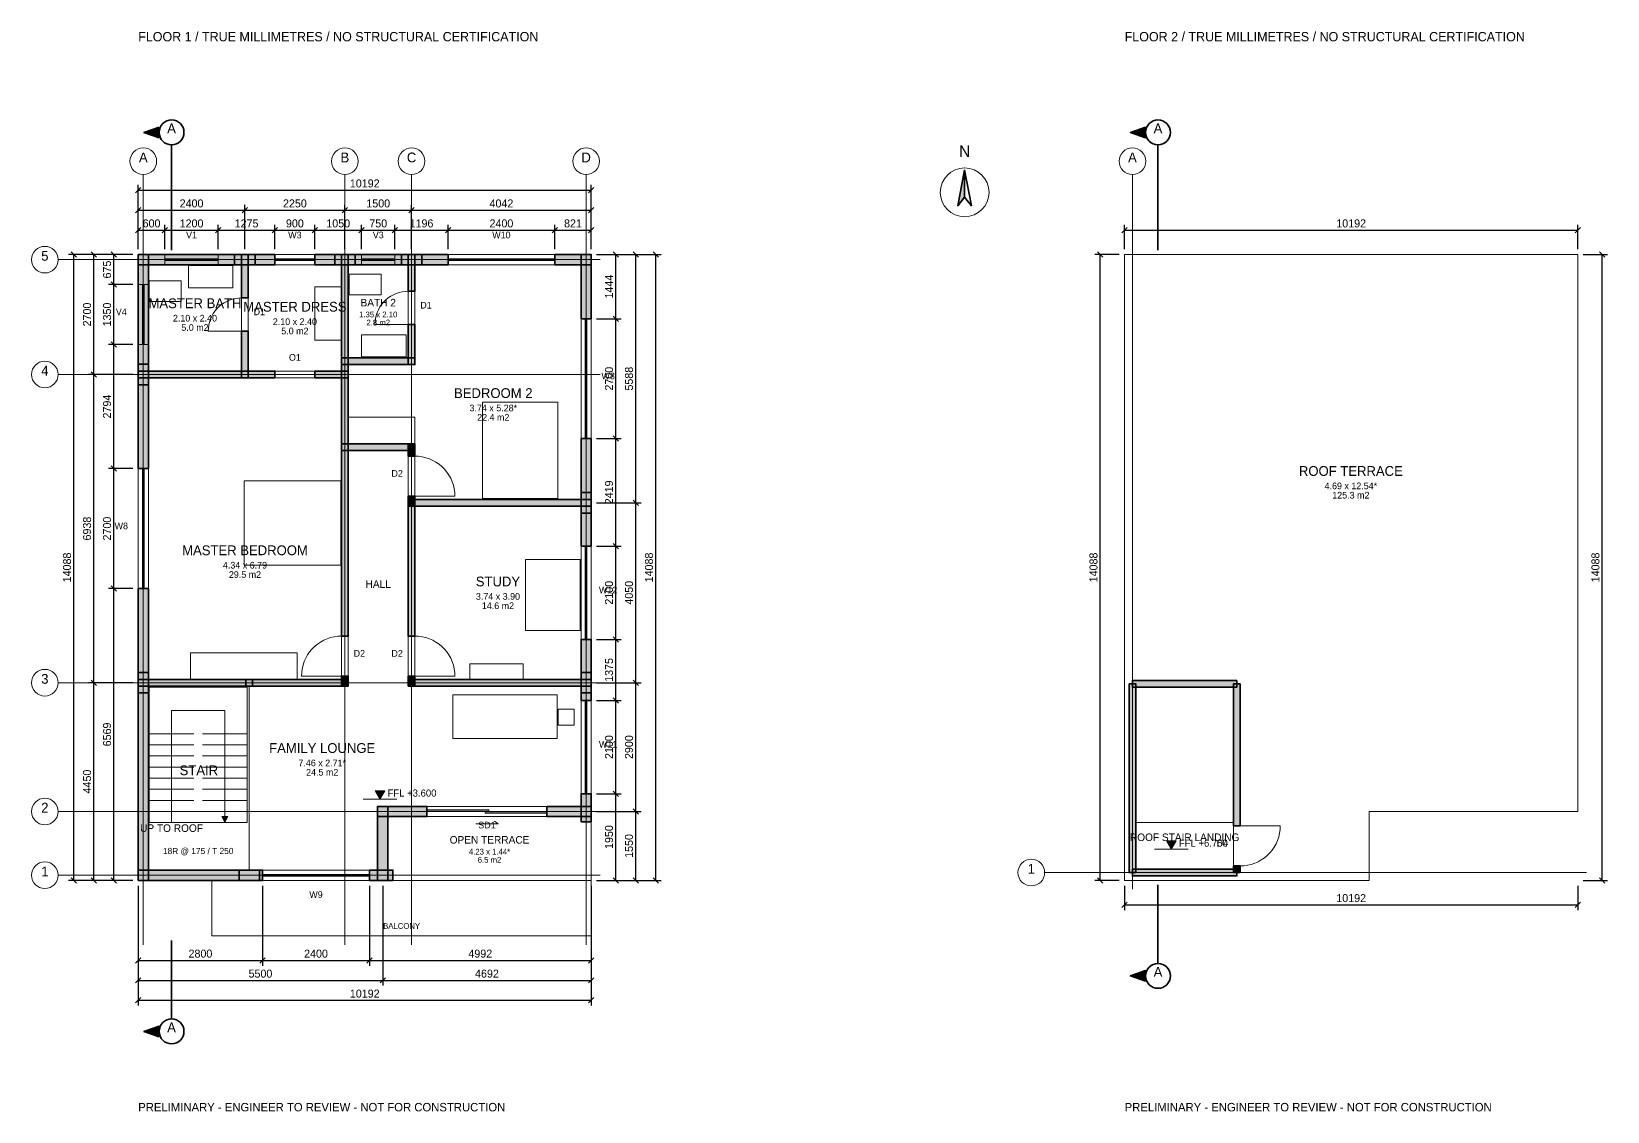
# Model space of a CAD drawing. Header units: millimetres. Extents: x -4150 to 55246, y -5203 to 19109.
# Drawn here: x 19792 to 55246, y -5203 to 19109 of the extents above; entities that cross this region are included whole.
import ezdxf
from ezdxf.enums import TextEntityAlignment as Align

# ---------------------------------------------------------------- set-up
doc = ezdxf.new("R2010")
doc.units = ezdxf.units.MM
for name, color, linetype, lineweight in [('A-ANNO', 7, 'Continuous', 18), ('A-DIMS', 7, 'Continuous', 13), ('A-DOOR', 3, 'Continuous', 18), ('A-EXT', 30, 'Continuous', 18), ('A-FLOR', 8, 'Continuous', 13), ('A-FURN', 8, 'Continuous', 13), ('A-GRID', 8, 'Continuous', 13), ('A-LEVL', 7, 'Continuous', 13), ('A-SECT', 1, 'Continuous', 35), ('A-STAIR', 7, 'Continuous', 18), ('A-TAGS', 1, 'Continuous', 13), ('A-WALL', 7, 'Continuous', 35), ('A-WIND', 4, 'Continuous', 18)]:
    doc.layers.add(name, color=color, linetype=linetype, lineweight=lineweight)
doc.dimstyles.new('FF-ARCH', dxfattribs={"dimtxt": 180, "dimasz": 90, "dimexe": 120, "dimexo": 120, "dimgap": 60, "dimtad": 1, "dimdec": 0, "dimtsz": 60, "dimcen": 2.5, "dimazin": 3, "dimtfac": 1, "dimtmove": 0, "dimatfit": 3})

msp = doc.modelspace()

# ---------------------------------------------------------------- hatches: boundary and pattern name
at = {"layer": 'A-LEVL'}
for points in [[(27521.6, 2016.2), (27741.6, 2016.2), (27631.6, 1826.2)], [(45324, 890), (45544, 890), (45434, 700)]]:
    msp.add_hatch(color=7, dxfattribs=at).paths.add_polyline_path(points)
at = {"layer": 'A-SECT'}
for points in [[(22662, 16958), (22322, 16838), (22662, 16718)], [(44854, 16958), (44514, 16838), (44854, 16718)], [(44854, -2270), (44514, -2150), (44854, -2030)], [(22662, -3520), (22322, -3400), (22662, -3280)]]:
    msp.add_hatch(color=7, dxfattribs=at).paths.add_polyline_path(points)
at = {"layer": 'A-STAIR'}
msp.add_hatch(color=7, dxfattribs=at).paths.add_polyline_path([(24072, 1440), (24212, 1440), (24142, 1300)])
at = {"layer": 'A-WALL'}
for points in [[(40784, 15994), (40630, 15185.5), (40784, 15378)], [(22422, 11388), (22422, 11158), (22192, 11158), (22192, 14088), (22422, 14088), (22422, 11388)], [(24822, 13858), (22192, 13858), (22192, 14088), (24822, 14088), (24822, 13858)], [(24592, 13858), (24362, 13858), (24362, 14088), (25267, 14088), (25267, 13858), (24592, 13858)], [(24517, 14088), (24667, 14088), (24667, 13113), (24517, 13113), (24517, 14088)], [(26167, 13858), (26167, 14088), (27072, 14088), (27072, 13858), (26167, 13858)], [(28572, 13858), (26842, 13858), (26612, 13858), (26612, 14088), (28572, 14088), (28572, 13858)], [(26917, 11688), (26917, 11613), (26767, 11613), (26767, 14088), (26917, 14088), (26917, 11688)], [(28112, 13858), (28112, 14088), (29163, 14088), (29163, 13858), (28342, 13858), (28112, 13858)], [(28267, 14088), (28417, 14088), (28417, 13263), (28267, 13263), (28267, 14088)], [(32384, 14088), (32384, 13858), (31563, 13858), (31563, 14088), (32384, 14088)], [(32154, 14088), (32384, 14088), (32384, 12644), (32154, 12644), (32154, 14088)], [(28417, 11613), (28267, 11613), (28267, 12513), (28417, 12513), (28417, 11688), (28417, 11613)], [(24667, 11313), (24517, 11313), (24517, 12363), (24667, 12363), (24667, 11388), (24667, 11313)], [(26767, 11763), (26917, 11763), (26917, 11388), (26917, 11313), (26767, 11313), (26767, 11688), (26767, 11763)], [(28417, 11763), (28417, 11613), (26842, 11613), (26767, 11613), (26767, 11763), (28342, 11763), (28417, 11763)], [(22422, 9269), (22192, 9269), (22192, 11618), (22422, 11618), (22422, 9269)], [(24667, 11463), (24667, 11313), (22192, 11313), (22192, 11463), (24592, 11463), (24667, 11463)], [(24592, 11313), (24517, 11313), (24517, 11463), (25267, 11463), (25267, 11313), (24592, 11313)], [(26917, 11313), (26167, 11313), (26167, 11463), (26842, 11463), (26917, 11463), (26917, 11313)], [(26767, 11463), (26917, 11463), (26917, 9750), (26917, 9675), (26767, 9675), (26767, 11388), (26767, 11463)], [(32154, 9944), (32384, 9944), (32384, 8270), (32154, 8270), (32154, 9944)], [(26917, 9825), (26917, 5500), (26767, 5500), (26767, 9750), (26767, 9825), (26917, 9825)], [(28417, 9825), (28417, 9675), (26842, 9675), (26767, 9675), (26767, 9825), (28342, 9825), (28417, 9825)], [(28417, 9825), (28417, 9550), (28267, 9550), (28267, 9750), (28267, 9825), (28417, 9825)], [(28417, 8500), (28417, 8425), (28267, 8425), (28267, 8650), (28417, 8650), (28417, 8500)], [(28417, 8575), (28417, 5500), (28267, 5500), (28267, 8500), (28267, 8575), (28417, 8575)], [(28342, 8425), (28267, 8425), (28267, 8575), (32384, 8575), (32384, 8425), (28342, 8425)], [(32384, 8730), (32384, 7525), (32154, 7525), (32154, 8500), (32154, 8730), (32384, 8730)], [(22422, 4450), (22422, 4220), (22192, 4220), (22192, 6569), (22422, 6569), (22422, 4450)], [(32384, 4220), (32154, 4220), (32154, 5425), (32384, 5425), (32384, 4220)], [(22422, 4680), (22422, 0), (22192, 0), (22192, 4680), (22422, 4680)], [(32384, 4680), (32384, 4050), (32154, 4050), (32154, 4450), (32154, 4680), (32384, 4680)], [(24767, 4525), (24767, 4375), (22192, 4375), (22192, 4525), (24692, 4525), (24767, 4525)], [(26917, 4525), (26917, 4375), (24692, 4375), (24617, 4375), (24617, 4525), (26842, 4525), (26917, 4525)], [(26917, 4450), (26917, 4375), (26767, 4375), (26767, 4600), (26917, 4600), (26917, 4450)], [(28417, 4450), (28417, 4375), (28267, 4375), (28267, 4600), (28417, 4600), (28417, 4450)], [(28342, 4375), (28267, 4375), (28267, 4525), (32384, 4525), (32384, 4375), (28342, 4375)], [(44484, 4425), (44634, 4425), (44634, 175), (44484, 175), (44484, 4425)], [(46909, 4500), (46909, 4350), (44559, 4350), (44559, 4500), (46909, 4500)], [(46984, 4425), (46984, 1225), (46834, 1225), (46834, 4425), (46984, 4425)], [(32384, 1320), (32154, 1320), (32154, 1950), (32384, 1950), (32384, 1320)], [(27577, 1665), (27807, 1665), (27807, 0), (27577, 0), (27577, 1550), (27577, 1665)], [(27577, 1435), (27577, 1665), (28688, 1665), (28688, 1435), (27692, 1435), (27577, 1435)], [(32384, 1665), (32384, 1435), (31388, 1435), (31388, 1665), (32384, 1665)], [(24922, 230), (24922, 0), (22192, 0), (22192, 230), (24692, 230), (24922, 230)], [(24462, 0), (24462, 230), (24992, 230), (24992, 0), (24462, 0)], [(27922, 0), (27392, 0), (27392, 230), (27692, 230), (27922, 230), (27922, 0)], [(46909, 250), (46909, 100), (44559, 100), (44559, 250), (46909, 250)], [(46984, 175), (46834, 175), (46834, 325), (46984, 325), (46984, 175)]]:
    msp.add_hatch(color=7, dxfattribs=at).paths.add_polyline_path(points)

# ---------------------------------------------------------------- linework, layer by layer
at = {"layer": 'A-ANNO'}
msp.add_circle((40784, 15488), 550, dxfattribs=at)
at = {"layer": 'A-DOOR'}
for p, q in [((28267, 12513), (27517, 12513)), ((24517, 12363), (23767, 12363)), ((25267, 11463), (26167, 11463)), ((25267, 11313), (26167, 11313)), ((28417, 8650), (29317, 8650)), ((26767, 4600), (25867, 4600)), ((28417, 4600), (29317, 4600)), ((29788, 1275), (30288, 1275)), ((30288, 1275), (30208, 1335)), ((46984, 1225), (47884, 1225))]:
    msp.add_line(p, q, dxfattribs=at)
for points in [[(28267, 13263), (28197.8, 13259.8), (28129.2, 13250.2), (28061.8, 13234.4), (27996.1, 13212.4), (27932.7, 13184.4), (27872.2, 13150.7), (27815, 13111.5), (27761.7, 13067.3), (27712.7, 13018.3), (27668.5, 12965), (27629.3, 12907.8), (27595.6, 12847.3), (27567.6, 12783.9), (27545.6, 12718.2), (27529.8, 12650.8), (27520.2, 12582.2), (27517, 12513)], [(24517, 13113), (24447.8, 13109.8), (24379.2, 13100.2), (24311.8, 13084.4), (24246.1, 13062.4), (24182.7, 13034.4), (24122.2, 13000.7), (24065, 12961.5), (24011.7, 12917.3), (23962.7, 12868.3), (23918.5, 12815), (23879.3, 12757.8), (23845.6, 12697.3), (23817.6, 12633.9), (23795.6, 12568.2), (23779.8, 12500.8), (23770.2, 12432.2), (23767, 12363)], [(28417, 9550), (28500, 9546.2), (28582.4, 9534.7), (28663.3, 9515.6), (28742.1, 9489.2), (28818.2, 9455.6), (28890.8, 9415.2), (28959.4, 9368.2), (29023.3, 9315.1), (29082.1, 9256.3), (29135.2, 9192.4), (29182.2, 9123.8), (29222.6, 9051.2), (29256.2, 8975.1), (29282.6, 8896.3), (29301.7, 8815.4), (29313.2, 8733), (29317, 8650)], [(26767, 5500), (26684, 5496.2), (26601.6, 5484.7), (26520.7, 5465.6), (26441.9, 5439.2), (26365.8, 5405.6), (26293.2, 5365.2), (26224.6, 5318.2), (26160.7, 5265.1), (26101.9, 5206.3), (26048.8, 5142.4), (26001.8, 5073.8), (25961.4, 5001.2), (25927.8, 4925.1), (25901.4, 4846.3), (25882.3, 4765.4), (25870.8, 4683), (25867, 4600)], [(28417, 5500), (28500, 5496.2), (28582.4, 5484.7), (28663.3, 5465.6), (28742.1, 5439.2), (28818.2, 5405.6), (28890.8, 5365.2), (28959.4, 5318.2), (29023.3, 5265.1), (29082.1, 5206.3), (29135.2, 5142.4), (29182.2, 5073.8), (29222.6, 5001.2), (29256.2, 4925.1), (29282.6, 4846.3), (29301.7, 4765.4), (29313.2, 4683), (29317, 4600)], [(46984, 325), (47067, 328.8), (47149.4, 340.3), (47230.3, 359.4), (47309.1, 385.8), (47385.2, 419.4), (47457.8, 459.8), (47526.4, 506.8), (47590.3, 559.9), (47649.1, 618.7), (47702.2, 682.6), (47749.2, 751.2), (47789.6, 823.8), (47823.2, 899.9), (47849.6, 978.7), (47868.7, 1059.6), (47880.2, 1142), (47884, 1225)]]:
    msp.add_lwpolyline(points, dxfattribs=at)
for points in [[(28688, 1556), (30078, 1556), (30078, 1588), (28688, 1588)], [(29998, 1512), (31388, 1512), (31388, 1544), (29998, 1544)]]:
    msp.add_lwpolyline(points, close=True, dxfattribs=at)
at = {"layer": 'A-EXT'}
msp.add_lwpolyline([(23852, -1250), (32384, -1250), (32384, 0), (23852, 0)], close=True, dxfattribs=at)
at = {"layer": 'A-FLOR'}
for points in [[(22192, 0), (22192, 14088), (32384, 14088), (32384, 0), (22192, 0)], [(22422, 11463), (22422, 11618), (22422, 13858), (24362, 13858), (24517, 13858), (24517, 11463)], [(26767, 11613), (26767, 11463), (24667, 11463), (24667, 13858), (24822, 13858), (26612, 13858), (26767, 13858), (26767, 11763), (26767, 11688)], [(26917, 11613), (28267, 11613), (28417, 11613), (28417, 11688), (28417, 11763), (28417, 13858), (28572, 13858), (32154, 13858), (32154, 8730), (32154, 8575), (28417, 8575), (28417, 9675), (28417, 9825), (28342, 9825), (28267, 9825), (26917, 9825), (26917, 11313), (26917, 11388), (26917, 11463)], [(27072, 13858), (28112, 13858), (28267, 13858), (28267, 11763), (26917, 11763), (26917, 13858)], [(44384, 14088), (54576, 14088), (54576, 1550), (49884, 1550), (49884, 0), (44384, 0)], [(44384, 14088), (54576, 14088), (54576, 1550), (49884, 1550), (49884, 0), (44384, 0), (44384, 14088)], [(26767, 9675), (26767, 4525), (24767, 4525), (24692, 4525), (24617, 4525), (22422, 4525), (22422, 4680), (22422, 11158), (22422, 11313), (24517, 11313), (24592, 11313), (24667, 11313), (26767, 11313), (26767, 9825), (26767, 9750)], [(26917, 4450), (26917, 4525), (26917, 9675), (28267, 9675), (28267, 8575), (28267, 8500), (28267, 8425), (28267, 4525), (28267, 4450)], [(28417, 4525), (28417, 8425), (32154, 8425), (32154, 8270), (32154, 4680), (32154, 4525)], [(24692, 230), (24462, 230), (22422, 230), (22422, 4220), (22422, 4375), (24617, 4375), (24692, 4375)], [(24642, 4350), (22442, 4350), (22442, 1300), (24642, 1300), (24642, 4350)], [(24692, 4375), (24767, 4375), (26767, 4375), (26917, 4375), (26917, 4450), (28267, 4450), (28267, 4375), (28342, 4375), (28417, 4375), (32154, 4375), (32154, 4220), (32154, 1665), (27807, 1665), (27577, 1665), (27577, 1550), (27577, 1435), (27577, 230), (24922, 230), (24692, 230)], [(46834, 4350), (44634, 4350), (44634, 1300), (46834, 1300), (46834, 4350)], [(32384, 0), (27922, 0), (27922, 230), (27807, 230), (27807, 1435), (32154, 1435), (32154, 1320), (32384, 1320)], [(46834, 250), (46834, 1300), (44634, 1300), (44634, 250)]]:
    msp.add_lwpolyline(points, close=True, dxfattribs=at)
msp.add_lwpolyline([(44384, 0), (44384, 14088), (54576, 14088), (54576, 1550), (49884, 1550), (49884, 0), (44384, 0)], dxfattribs=at)
at = {"layer": 'A-FURN'}
for points in [[(24322, 13338), (24322, 13838), (23322, 13838), (23322, 13338)], [(23162, 13033), (23162, 13493), (22442, 13493), (22442, 13033)], [(27657, 13183), (27657, 13643), (26937, 13643), (26937, 13183)], [(26767, 12158), (26767, 13358), (26167, 13358), (26167, 12158)], [(28217, 11783), (28217, 12283), (27217, 12283), (27217, 11783)], [(31634, 8595), (31634, 10765), (29934, 10765), (29934, 8595)], [(28417, 9825), (28417, 10425), (26917, 10425), (26917, 9825)], [(26747, 7093), (26747, 8993), (24577, 8993), (24577, 7093)], [(32134, 5625), (32134, 7225), (30904, 7225), (30904, 5625)], [(25767, 4525), (25767, 5125), (23367, 5125), (23367, 4525)], [(30854, 4525), (30854, 4875), (29654, 4875), (29654, 4525)], [(31617, 3195), (31617, 4175), (29267, 4175), (29267, 3195)], [(31997, 3495), (31997, 3855), (31637, 3855), (31637, 3495)]]:
    msp.add_lwpolyline(points, close=True, dxfattribs=at)
at = {"layer": 'A-GRID'}
for p, q in [((22307, -1450), (22307, 15888)), ((26842, -1450), (26842, 15888)), ((28342, -1450), (28342, 15888)), ((32269, -1450), (32269, 15888)), ((44559, -200), (44559, 15888)), ((20392, 13973), (32584, 13973)), ((20392, 11388), (32584, 11388)), ((20392, 4450), (32584, 4450)), ((20392, 1550), (32584, 1550)), ((20392, 115), (32584, 115)), ((42584, 175), (54776, 175))]:
    msp.add_line(p, q, dxfattribs=at)
for centre in [(22307, 16188), (26842, 16188), (28342, 16188), (32269, 16188), (44559, 16188), (20092, 13973), (20092, 11388), (20092, 4450), (20092, 1550), (20092, 115), (42284, 175)]:
    msp.add_circle(centre, 300, dxfattribs=at)
at = {"layer": 'A-LEVL'}
for p, q in [((27251.6, 1826.2), (28011.6, 1826.2)), ((45054, 700), (45814, 700))]:
    msp.add_line(p, q, dxfattribs=at)
for points in [[(27521.6, 2016.2), (27741.6, 2016.2), (27631.6, 1826.2)], [(45324, 890), (45544, 890), (45434, 700)]]:
    msp.add_lwpolyline(points, close=True, dxfattribs=at)
at = {"layer": 'A-SECT'}
for p, q in [((22942, 16258), (22942, 16558)), ((45134, 16258), (45134, 16558)), ((22942, 14188), (22942, 16258)), ((45134, 14188), (45134, 16258)), ((45134, -100), (45134, -1570)), ((22942, -1350), (22942, -2820)), ((45134, -1570), (45134, -1870)), ((22942, -2820), (22942, -3120))]:
    msp.add_line(p, q, dxfattribs=at)
for points in [[(22662, 16958), (22322, 16838), (22662, 16718)], [(44854, 16958), (44514, 16838), (44854, 16718)], [(44854, -2270), (44514, -2150), (44854, -2030)], [(22662, -3520), (22322, -3400), (22662, -3280)]]:
    msp.add_lwpolyline(points, close=True, dxfattribs=at)
for centre in [(22942, 16838), (45134, 16838), (45134, -2150), (22942, -3400)]:
    msp.add_circle(centre, 280, dxfattribs=at)
at = {"layer": 'A-STAIR'}
for p, q in [((22442, 3300), (23442, 3300)), ((23642, 3300), (24642, 3300)), ((22442, 3050), (23442, 3050)), ((23642, 3050), (24642, 3050)), ((22442, 2800), (23442, 2800)), ((22442, 2550), (23442, 2550)), ((23642, 2800), (24642, 2800)), ((23642, 2550), (24642, 2550)), ((22442, 2300), (23442, 2300)), ((23642, 2300), (24642, 2300)), ((22442, 2050), (23442, 2050)), ((22442, 1800), (23442, 1800)), ((23642, 2050), (24642, 2050)), ((23642, 1800), (24642, 1800)), ((22442, 1550), (23442, 1550)), ((23642, 1550), (24642, 1550)), ((22442, 1300), (23442, 1300)), ((23642, 1300), (24642, 1300))]:
    msp.add_line(p, q, dxfattribs=at)
msp.add_lwpolyline([(22942, 1300), (22942, 3825), (24142, 3825), (24142, 1300)], dxfattribs=at)
msp.add_lwpolyline([(24072, 1440), (24212, 1440), (24142, 1300)], close=True, dxfattribs=at)
at = {"layer": 'A-WALL'}
for points in [[(40784, 15994), (40630, 15185.5), (40784, 15378)], [(40784, 15994), (40938, 15185.5), (40784, 15378)], [(22422, 11388), (22422, 11158), (22192, 11158), (22192, 14088), (22422, 14088), (22422, 11388)], [(24822, 13858), (22192, 13858), (22192, 14088), (24822, 14088), (24822, 13858)], [(24592, 13858), (24362, 13858), (24362, 14088), (25267, 14088), (25267, 13858), (24592, 13858)], [(24517, 14088), (24667, 14088), (24667, 13113), (24517, 13113), (24517, 14088)], [(26167, 13858), (26167, 14088), (27072, 14088), (27072, 13858), (26167, 13858)], [(28572, 13858), (26842, 13858), (26612, 13858), (26612, 14088), (28572, 14088), (28572, 13858)], [(26917, 11688), (26917, 11613), (26767, 11613), (26767, 14088), (26917, 14088), (26917, 11688)], [(28112, 13858), (28112, 14088), (29163, 14088), (29163, 13858), (28342, 13858), (28112, 13858)], [(28267, 14088), (28417, 14088), (28417, 13263), (28267, 13263), (28267, 14088)], [(32384, 14088), (32384, 13858), (31563, 13858), (31563, 14088), (32384, 14088)], [(32154, 14088), (32384, 14088), (32384, 12644), (32154, 12644), (32154, 14088)], [(28417, 11613), (28267, 11613), (28267, 12513), (28417, 12513), (28417, 11688), (28417, 11613)], [(24667, 11313), (24517, 11313), (24517, 12363), (24667, 12363), (24667, 11388), (24667, 11313)], [(26767, 11763), (26917, 11763), (26917, 11388), (26917, 11313), (26767, 11313), (26767, 11688), (26767, 11763)], [(28417, 11763), (28417, 11613), (26842, 11613), (26767, 11613), (26767, 11763), (28342, 11763), (28417, 11763)], [(22422, 9269), (22192, 9269), (22192, 11618), (22422, 11618), (22422, 9269)], [(24667, 11463), (24667, 11313), (22192, 11313), (22192, 11463), (24592, 11463), (24667, 11463)], [(24592, 11313), (24517, 11313), (24517, 11463), (25267, 11463), (25267, 11313), (24592, 11313)], [(26917, 11313), (26167, 11313), (26167, 11463), (26842, 11463), (26917, 11463), (26917, 11313)], [(26767, 11463), (26917, 11463), (26917, 9750), (26917, 9675), (26767, 9675), (26767, 11388), (26767, 11463)], [(32154, 9944), (32384, 9944), (32384, 8270), (32154, 8270), (32154, 9944)], [(26917, 9825), (26917, 5500), (26767, 5500), (26767, 9750), (26767, 9825), (26917, 9825)], [(28417, 9825), (28417, 9675), (26842, 9675), (26767, 9675), (26767, 9825), (28342, 9825), (28417, 9825)], [(28417, 9825), (28417, 9550), (28267, 9550), (28267, 9750), (28267, 9825), (28417, 9825)], [(28417, 8500), (28417, 8425), (28267, 8425), (28267, 8650), (28417, 8650), (28417, 8500)], [(28417, 8575), (28417, 5500), (28267, 5500), (28267, 8500), (28267, 8575), (28417, 8575)], [(28342, 8425), (28267, 8425), (28267, 8575), (32384, 8575), (32384, 8425), (28342, 8425)], [(32384, 8730), (32384, 7525), (32154, 7525), (32154, 8500), (32154, 8730), (32384, 8730)], [(22422, 4450), (22422, 4220), (22192, 4220), (22192, 6569), (22422, 6569), (22422, 4450)], [(32384, 4220), (32154, 4220), (32154, 5425), (32384, 5425), (32384, 4220)], [(22422, 4680), (22422, 0), (22192, 0), (22192, 4680), (22422, 4680)], [(32384, 4680), (32384, 4050), (32154, 4050), (32154, 4450), (32154, 4680), (32384, 4680)], [(24767, 4525), (24767, 4375), (22192, 4375), (22192, 4525), (24692, 4525), (24767, 4525)], [(26917, 4525), (26917, 4375), (24692, 4375), (24617, 4375), (24617, 4525), (26842, 4525), (26917, 4525)], [(26917, 4450), (26917, 4375), (26767, 4375), (26767, 4600), (26917, 4600), (26917, 4450)], [(28417, 4450), (28417, 4375), (28267, 4375), (28267, 4600), (28417, 4600), (28417, 4450)], [(28342, 4375), (28267, 4375), (28267, 4525), (32384, 4525), (32384, 4375), (28342, 4375)], [(44484, 4425), (44634, 4425), (44634, 175), (44484, 175), (44484, 4425)], [(46909, 4500), (46909, 4350), (44559, 4350), (44559, 4500), (46909, 4500)], [(46984, 4425), (46984, 1225), (46834, 1225), (46834, 4425), (46984, 4425)], [(32384, 1320), (32154, 1320), (32154, 1950), (32384, 1950), (32384, 1320)], [(27577, 1665), (27807, 1665), (27807, 0), (27577, 0), (27577, 1550), (27577, 1665)], [(27577, 1435), (27577, 1665), (28688, 1665), (28688, 1435), (27692, 1435), (27577, 1435)], [(32384, 1665), (32384, 1435), (31388, 1435), (31388, 1665), (32384, 1665)], [(24922, 230), (24922, 0), (22192, 0), (22192, 230), (24692, 230), (24922, 230)], [(24462, 0), (24462, 230), (24992, 230), (24992, 0), (24462, 0)], [(27922, 0), (27392, 0), (27392, 230), (27692, 230), (27922, 230), (27922, 0)], [(46909, 250), (46909, 100), (44559, 100), (44559, 250), (46909, 250)], [(46984, 175), (46834, 175), (46834, 325), (46984, 325), (46984, 175)]]:
    msp.add_lwpolyline(points, close=True, dxfattribs=at)
at = {"layer": 'A-WIND'}
for p, q in [((22792, 14088), (23992, 14088)), ((22792, 14088), (22792, 13858)), ((22792, 13991), (23992, 13991)), ((22792, 13955), (23992, 13955)), ((22792, 13858), (23992, 13858)), ((23992, 14088), (23992, 13858)), ((25267, 14088), (26167, 14088)), ((25267, 14088), (25267, 13858)), ((25267, 13991), (26167, 13991)), ((25267, 13955), (26167, 13955)), ((25267, 13858), (26167, 13858)), ((26167, 14088), (26167, 13858)), ((27217, 14088), (27967, 14088)), ((27217, 14088), (27217, 13858)), ((27217, 13991), (27967, 13991)), ((27217, 13955), (27967, 13955)), ((27217, 13858), (27967, 13858)), ((27967, 14088), (27967, 13858)), ((29163, 14088), (31563, 14088)), ((29163, 14088), (29163, 13858)), ((29163, 13991), (31563, 13991)), ((29163, 13955), (31563, 13955)), ((29163, 13858), (31563, 13858)), ((31563, 14088), (31563, 13858)), ((22192, 12063), (22192, 13413)), ((22192, 13413), (22422, 13413)), ((22289, 12063), (22289, 13413)), ((22325, 12063), (22325, 13413)), ((22422, 12063), (22422, 13413)), ((32154, 9944), (32154, 12644)), ((32384, 12644), (32154, 12644)), ((32251, 9944), (32251, 12644)), ((32287, 9944), (32287, 12644)), ((32384, 9944), (32384, 12644)), ((22192, 12063), (22422, 12063)), ((32384, 9944), (32154, 9944)), ((22192, 6569), (22192, 9269)), ((22192, 9269), (22422, 9269)), ((22289, 6569), (22289, 9269)), ((22325, 6569), (22325, 9269)), ((22422, 6569), (22422, 9269)), ((32154, 5425), (32154, 7525)), ((32384, 7525), (32154, 7525)), ((32251, 5425), (32251, 7525)), ((32287, 5425), (32287, 7525)), ((32384, 5425), (32384, 7525)), ((22192, 6569), (22422, 6569)), ((32384, 5425), (32154, 5425)), ((32154, 1950), (32154, 4050)), ((32384, 4050), (32154, 4050)), ((32251, 1950), (32251, 4050)), ((32287, 1950), (32287, 4050)), ((32384, 1950), (32384, 4050)), ((32384, 1950), (32154, 1950)), ((24992, 230), (27392, 230)), ((24992, 0), (24992, 230)), ((24992, 133), (27392, 133)), ((24992, 97), (27392, 97)), ((24992, 0), (27392, 0)), ((27392, 0), (27392, 230))]:
    msp.add_line(p, q, dxfattribs=at)

# ---------------------------------------------------------------- texts
at = {"layer": 'A-ANNO'}
for s, height, p in [('FLOOR 1 / TRUE MILLIMETRES / NO STRUCTURAL CERTIFICATION', 210, (22192, 18888)), ('FLOOR 2 / TRUE MILLIMETRES / NO STRUCTURAL CERTIFICATION', 210, (44384, 18888)), ('PRELIMINARY - ENGINEER TO REVIEW - NOT FOR CONSTRUCTION', 190, (22192, -5200)), ('PRELIMINARY - ENGINEER TO REVIEW - NOT FOR CONSTRUCTION', 190, (44384, -5200))]:
    msp.add_text(s, height=height, dxfattribs=at).set_placement(p)
for s, height, p in [('N', 260, (40784, 16208)), ('MASTER BATH', 220, (23469.5, 12815)), ('MASTER DRESS', 220, (25717, 12737.5)), ('1.35 x 2.10', 130, (27592, 12635)), ('BATH 2', 170, (27592, 12870)), ('2.10 x 2.40', 150, (23469.5, 12535.5)), ('5.0 m2', 150, (23469.5, 12325.5)), ('2.10 x 2.40', 150, (25717, 12458)), ('5.0 m2', 150, (25717, 12248)), ('2.8 m2', 130, (27592, 12453)), ('BEDROOM 2', 220, (30180.4, 10793.1)), ('3.74 x 5.28*', 150, (30180.4, 10513.6)), ('22.4 m2', 150, (30180.4, 10303.6)), ('ROOF TERRACE', 220, (49473.1, 9040.2)), ('4.69 x 12.54*', 150, (49473.1, 8760.7)), ('125.3 m2', 150, (49473.1, 8550.7)), ('MASTER BEDROOM', 220, (24594.5, 7254.5)), ('4.34 x 6.79', 150, (24594.5, 6975)), ('29.5 m2', 150, (24594.5, 6765)), ('HALL', 170, (27592, 6534.5)), ('STUDY', 220, (30285.5, 6552)), ('3.74 x 3.90', 150, (30285.5, 6272.5)), ('14.6 m2', 150, (30285.5, 6062.5)), ('FAMILY LOUNGE', 220, (26331.6, 2803.2)), ('STAIR', 220, (23557, 2302)), ('7.46 x 2.71*', 150, (26331.6, 2523.7)), ('24.5 m2', 150, (26331.6, 2313.7)), ('OPEN TERRACE', 170, (30095.5, 777)), ('4.23 x 1.44*', 130, (30095.5, 542)), ('ROOF STAIR LANDING', 170, (45734, 834.5)), ('6.5 m2', 130, (30095.5, 360))]:
    msp.add_text(s, height=height, dxfattribs=at).set_placement(p, align=Align.BOTTOM_CENTER)
at = {"layer": 'A-EXT'}
msp.add_text('BALCONY', height=130, dxfattribs=at).set_placement((28118, -1130), align=Align.BOTTOM_CENTER)
at = {"layer": 'A-GRID'}
for s, p in [('A', (22307, 16098)), ('B', (26842, 16098)), ('C', (28342, 16098)), ('D', (32269, 16098)), ('A', (44559, 16098)), ('5', (20092, 13883)), ('4', (20092, 11298)), ('3', (20092, 4360)), ('2', (20092, 1460)), ('1', (42284, 85)), ('1', (20092, 25))]:
    msp.add_text(s, height=220, dxfattribs=at).set_placement(p, align=Align.BOTTOM_CENTER)
at = {"layer": 'A-LEVL'}
for s, p in [('FFL +3.600', (27801.6, 1886.2)), ('FFL +6.750', (45604, 760))]:
    msp.add_text(s, height=160, dxfattribs=at).set_placement(p)
at = {"layer": 'A-SECT'}
for p in [(22942, 16753), (45134, 16753), (45134, -2235), (22942, -3485)]:
    msp.add_text('A', height=220, dxfattribs=at).set_placement(p, align=Align.BOTTOM_CENTER)
at = {"layer": 'A-STAIR'}
for s, height, p in [('UP TO ROOF', 170, (22942, 1040)), ('18R @ 175 / T 250', 140, (23542, 550))]:
    msp.add_text(s, height=height, dxfattribs=at).set_placement(p, align=Align.BOTTOM_CENTER)
at = {"layer": 'A-TAGS'}
for s, p in [('V1', (23392, 14408)), ('W3', (25717, 14408)), ('V3', (27592, 14408)), ('W10', (30363, 14408)), ('V4', (21812, 12678)), ('D1', (24917, 12678)), ('D1', (28667, 12828)), ('O1', (25717, 11653)), ('W8', (32764, 11234)), ('D2', (28017, 9040)), ('W8', (21812, 7859)), ('W12', (32764, 6415)), ('D2', (27167, 4990)), ('D2', (28017, 4990)), ('W11', (32764, 2940)), ('SD1', (30038, 1125)), ('D4', (46584, 715)), ('W9', (26192, -440))]:
    msp.add_text(s, height=150, dxfattribs=at).set_placement(p, align=Align.BOTTOM_CENTER)

# ---------------------------------------------------------------- dimensions: what is measured, and where the dimension line sits
at = {"layer": 'A-DIMS'}
for base, p1, p2 in [((22192, 15538), (22192, 14088), (32384, 14088)), ((22192, 15088), (22192, 14088), (24592, 14088)), ((24592, 15088), (24592, 14088), (26842, 14088)), ((26842, 15088), (26842, 14088), (28342, 14088)), ((28342, 15088), (28342, 14088), (32384, 14088)), ((22192, 14638), (22192, 14088), (22792, 14088)), ((22792, 14638), (22792, 14088), (23992, 14088)), ((23992, 14638), (23992, 14088), (25267, 14088)), ((25267, 14638), (25267, 14088), (26167, 14088)), ((26167, 14638), (26167, 14088), (27217, 14088)), ((27217, 14638), (27217, 14088), (27967, 14088)), ((27967, 14638), (27967, 14088), (29163, 14088)), ((29163, 14638), (29163, 14088), (31563, 14088)), ((31563, 14638), (31563, 14088), (32384, 14088)), ((44384, 14638), (44384, 14088), (54576, 14088)), ((22192, -1800), (22192, 0), (24992, 0)), ((22192, -2250), (22192, 0), (27692, 0)), ((22192, -2700), (22192, 0), (32384, 0)), ((24992, -1800), (24992, 0), (27392, 0)), ((27392, -1800), (27392, 0), (32384, 0)), ((27692, -2250), (27692, 0), (32384, 0)), ((44384, -550), (44384, 0), (54576, 0))]:
    msp.add_linear_dim(base=base, p1=p1, p2=p2, dimstyle='FF-ARCH', dxfattribs=at).render()
for base, p1, p2 in [((20742, 0), (22192, 0), (22192, 14088)), ((21192, 11388), (22192, 11388), (22192, 14088)), ((21642, 13413), (22192, 13413), (22192, 14088)), ((32934, 12644), (32384, 12644), (32384, 14088)), ((33384, 8500), (32384, 8500), (32384, 14088)), ((33834, 0), (32384, 0), (32384, 14088)), ((43834, 0), (44384, 0), (44384, 14088)), ((55126, 0), (54576, 0), (54576, 14088)), ((21642, 12063), (22192, 12063), (22192, 13413)), ((32934, 9944), (32384, 9944), (32384, 12644)), ((21642, 9269), (22192, 9269), (22192, 12063)), ((21192, 4450), (22192, 4450), (22192, 11388)), ((32934, 7525), (32384, 7525), (32384, 9944)), ((21642, 6569), (22192, 6569), (22192, 9269)), ((33384, 4450), (32384, 4450), (32384, 8500)), ((32934, 5425), (32384, 5425), (32384, 7525)), ((21642, 0), (22192, 0), (22192, 6569)), ((32934, 4050), (32384, 4050), (32384, 5425)), ((21192, 0), (22192, 0), (22192, 4450)), ((33384, 1550), (32384, 1550), (32384, 4450)), ((32934, 1950), (32384, 1950), (32384, 4050)), ((32934, 0), (32384, 0), (32384, 1950)), ((33384, 0), (32384, 0), (32384, 1550))]:
    msp.add_linear_dim(base=base, p1=p1, p2=p2, angle=90, dimstyle='FF-ARCH', dxfattribs=at).render()

doc.saveas('drawing.dxf')
